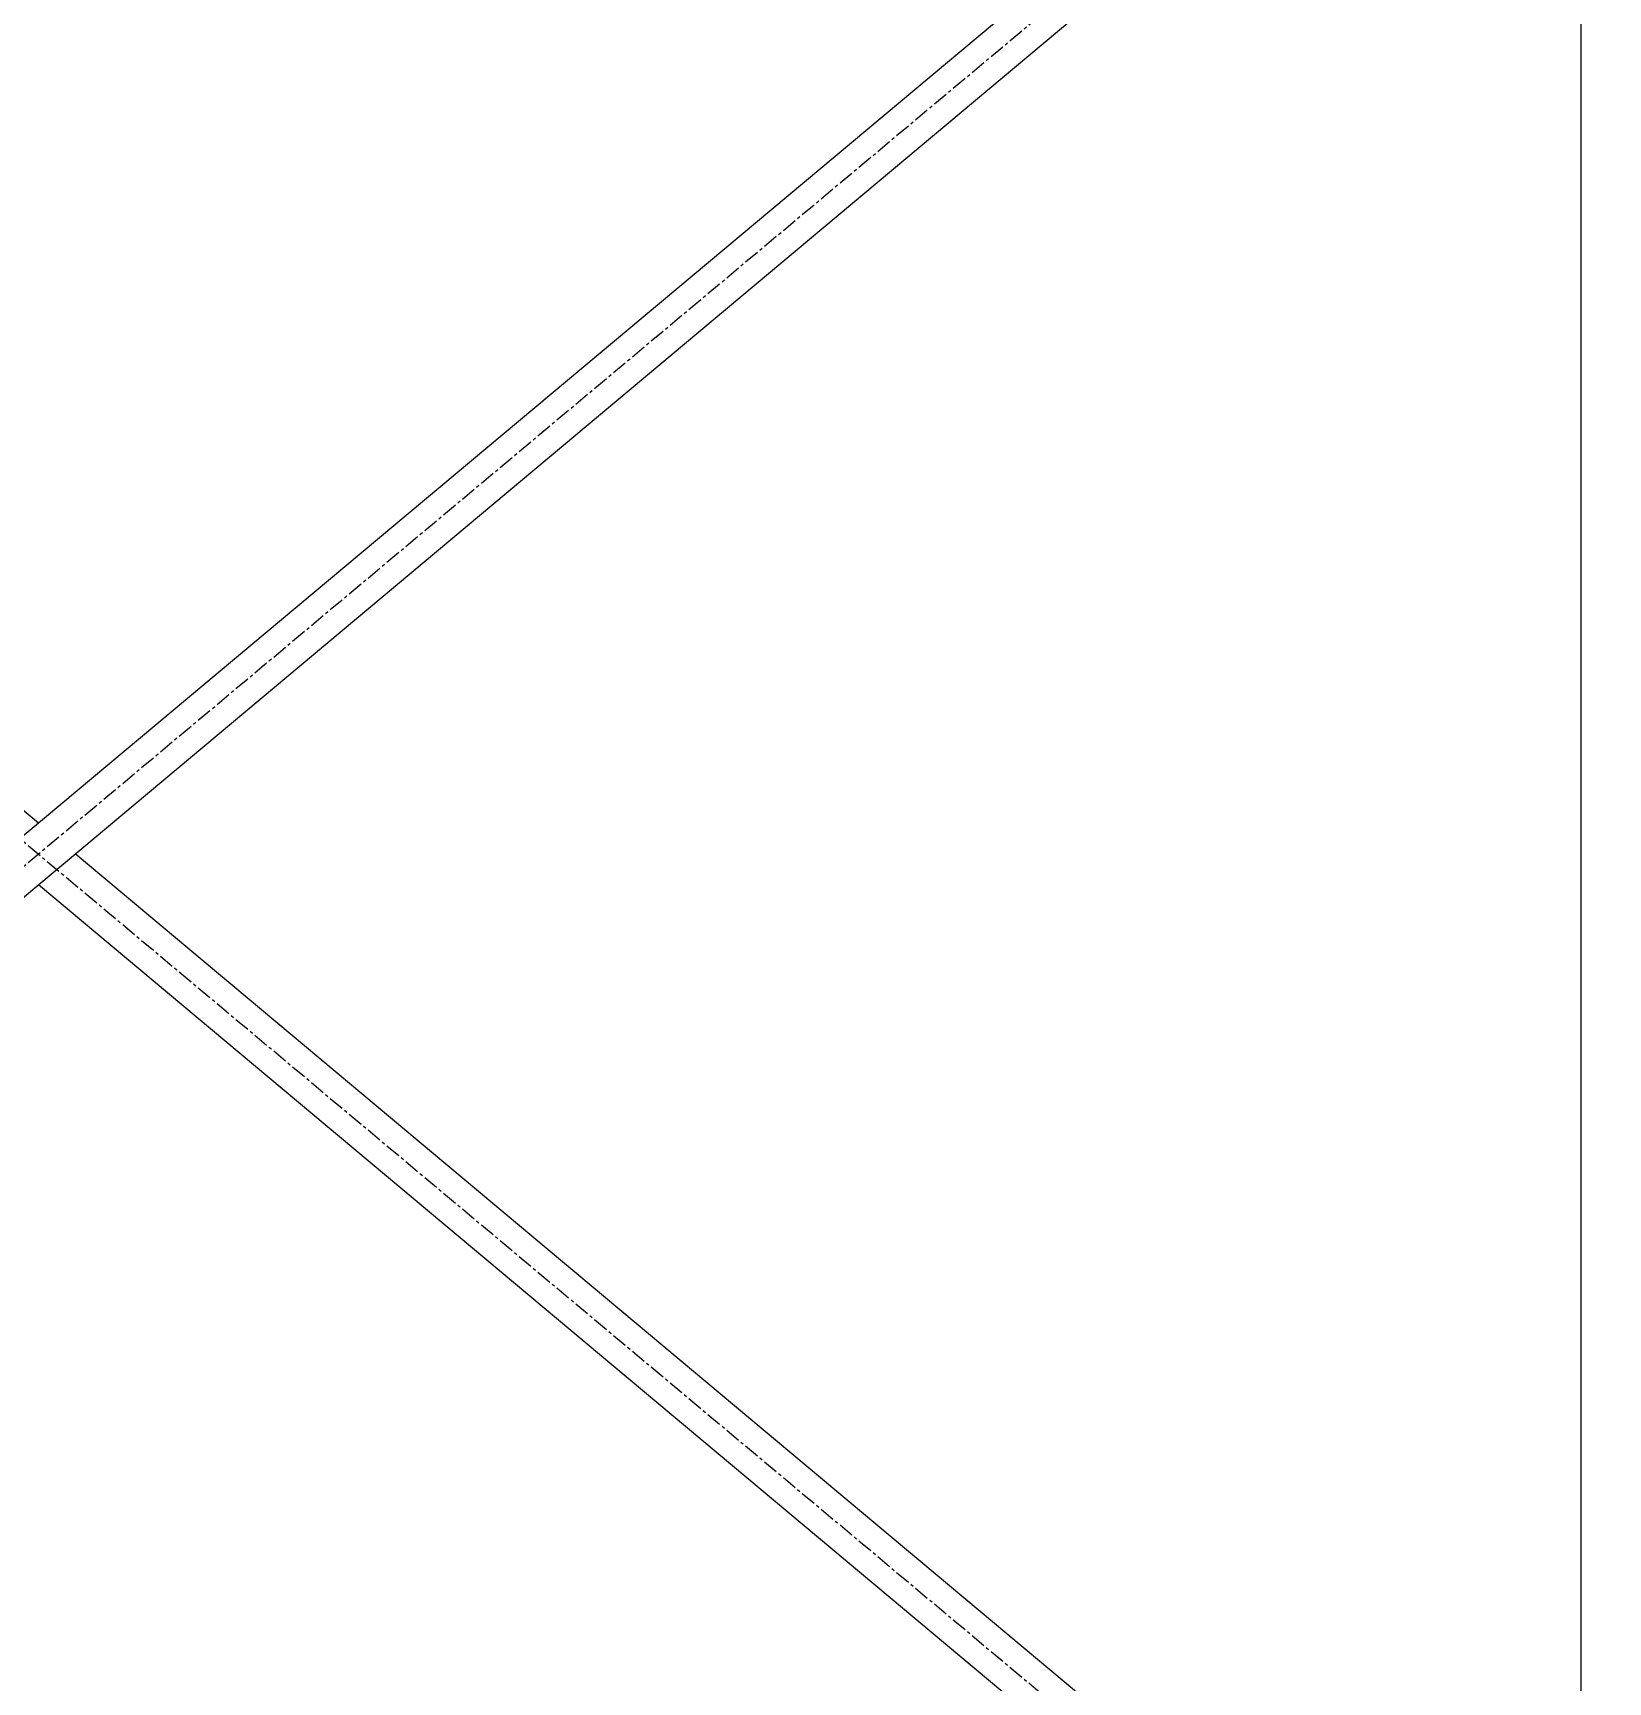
# Model space of a CAD drawing. Header units: millimetres. Extents: x 5143 to 30813, y 232 to 21408.
# Drawn here: x 10965 to 11778, y 4653 to 5504 of the extents above; entities that cross this region are included whole.
import ezdxf

# ---------------------------------------------------------------- set-up
doc = ezdxf.new("R2010")
doc.units = ezdxf.units.MM
doc.header["$LTSCALE"] = 0.25
doc.linetypes.add('CENTER', pattern=[50.8, 31.75, -6.35, 6.35, -6.35])
doc.linetypes.add('XKITLINE00', pattern=[0])

msp = doc.modelspace()

# ---------------------------------------------------------------- linework, layer by layer
at = {"color": 8, "linetype": 'CENTER'}
for p, q in [((10096.38, 5810.27), (11840, 4350.27)), ((10096.38, 4350.27), (11840, 5810.27))]:
    msp.add_line(p, q, dxfattribs=at)
at = {"color": 8, "linetype": 'XKITLINE00'}
for p, q in [((10968.19, 5096.16), (10139.6, 5789.97)), ((11763.8, 5762.36), (10108.5, 4376.31)), ((11763.8, 5730.58), (10139.3, 4370.33)), ((11763.8, 5629.8), (11763.8, 4420.55)), ((11763.8, 4429.97), (10987.16, 5080.27)), ((11763.8, 4398.19), (10968.19, 5064.39))]:
    msp.add_line(p, q, dxfattribs=at)

doc.saveas('drawing.dxf')
